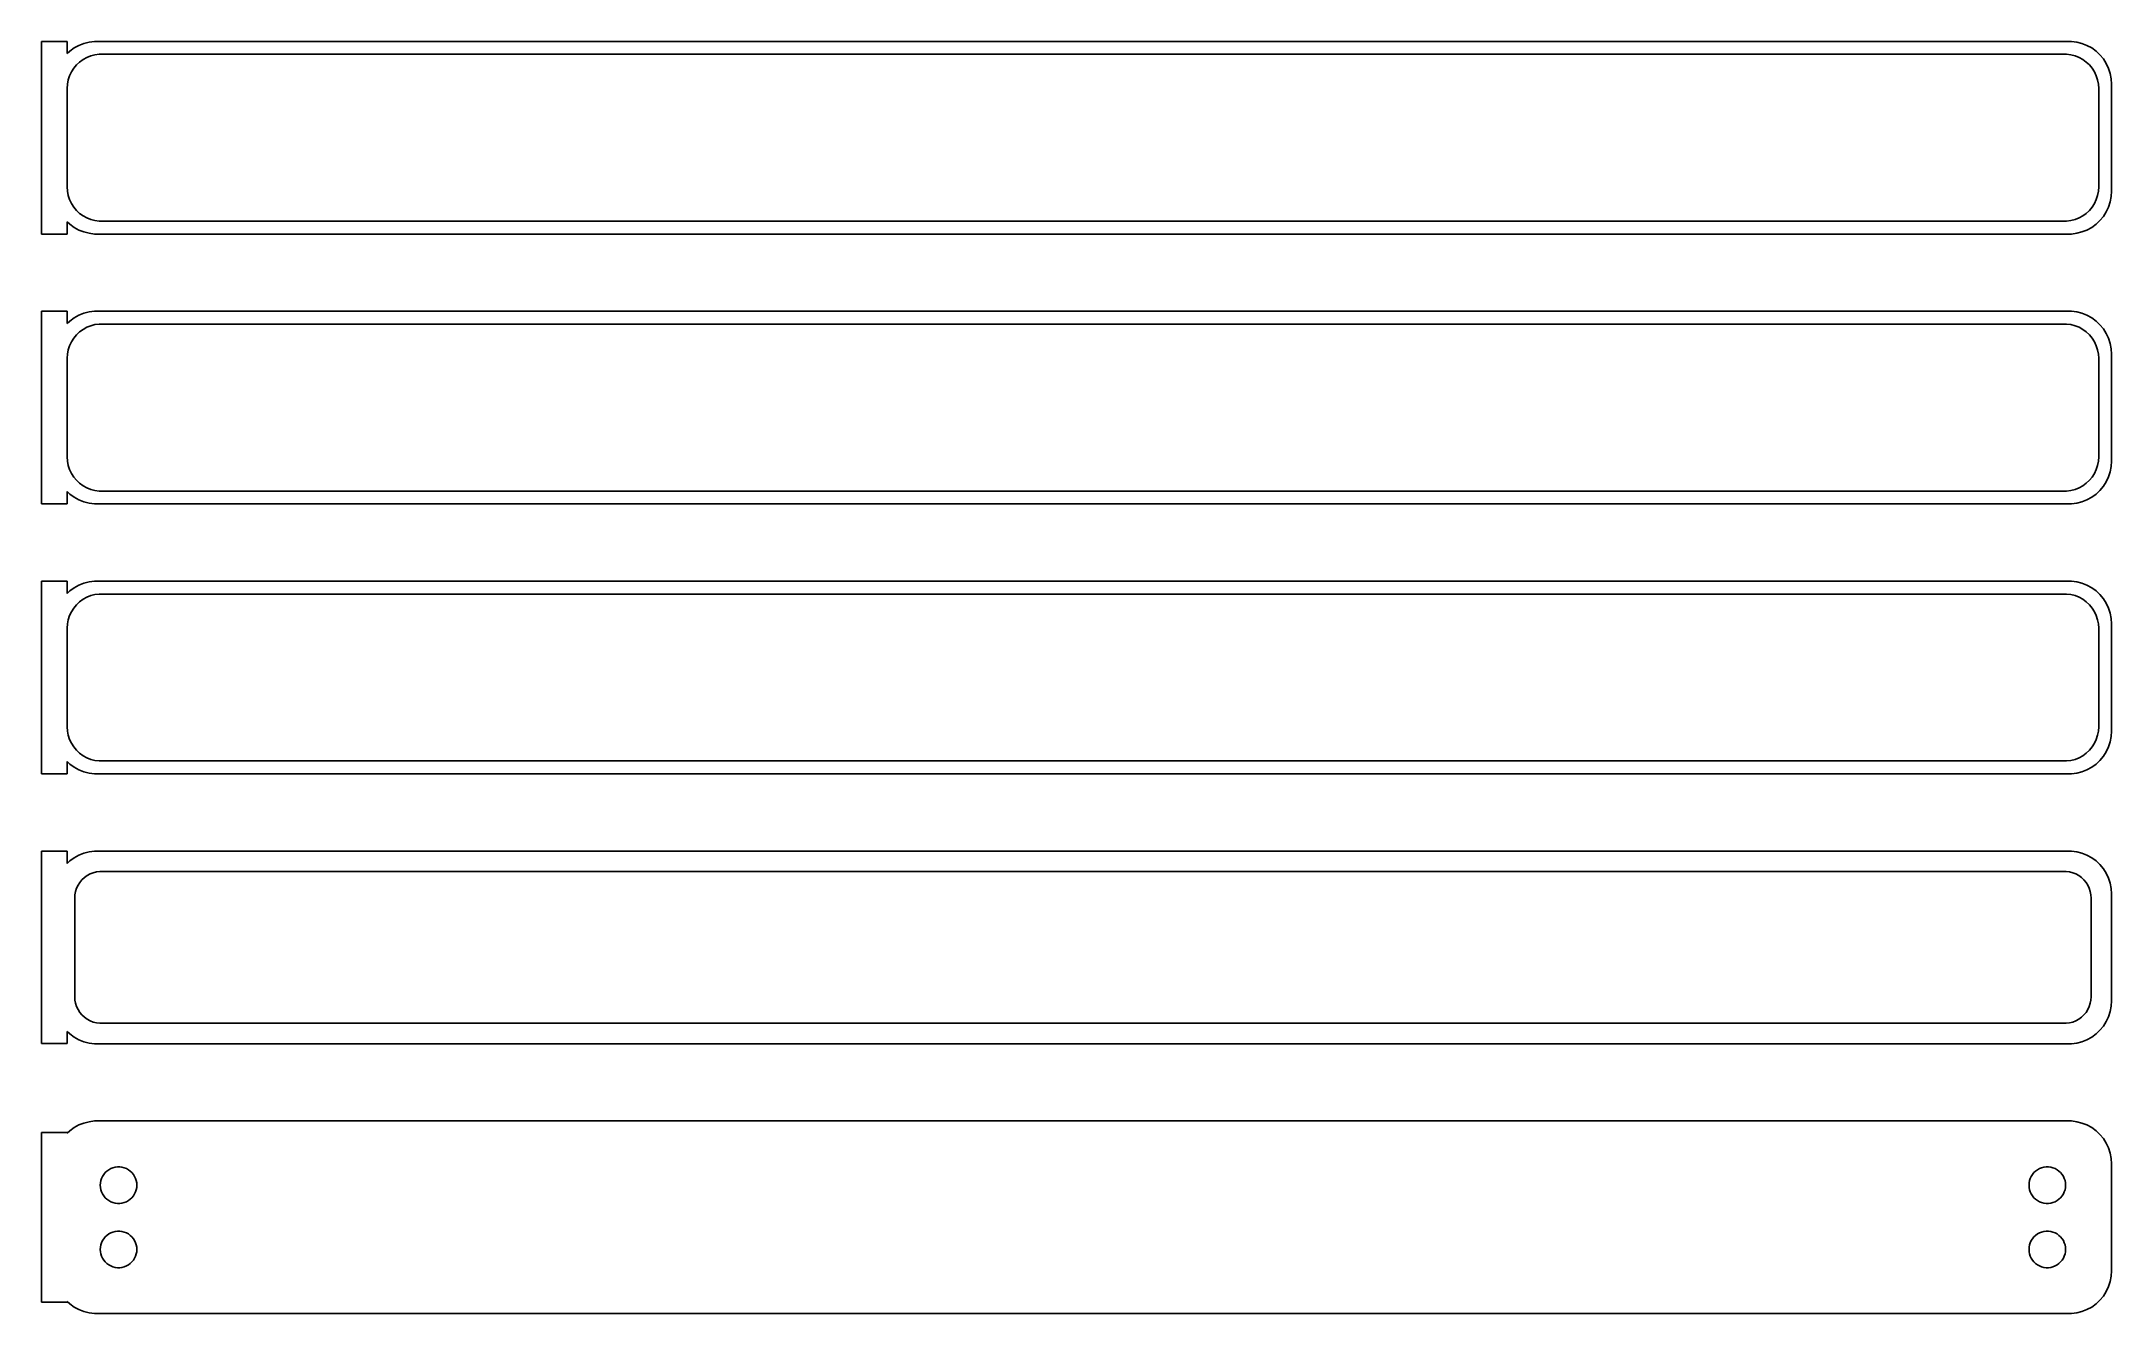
# Model space of a CAD drawing. Header units: metres. Extents: x -122 to 120, y 146 to 295.
import ezdxf

# ---------------------------------------------------------------- set-up
doc = ezdxf.new("R2010")
doc.units = ezdxf.units.M

msp = doc.modelspace()

# ---------------------------------------------------------------- linework, layer by layer
for p, q in [((-118.5, 294.74), (-121.5, 294.74)), ((-121.5, 294.74), (-121.5, 272.26)), ((-118.5, 293.309), (-118.5, 294.74)), ((-115.937, 294.661), (-116.545, 294.505)), ((-115.314, 294.74), (-115.937, 294.661)), ((115.314, 294.74), (-115.314, 294.74)), ((115.937, 294.661), (115.314, 294.74)), ((116.545, 294.505), (115.937, 294.661)), ((-118.187, 293.603), (-118.5, 293.309)), ((-117.679, 293.972), (-118.187, 293.603)), ((-117.129, 294.274), (-117.679, 293.972)), ((-117.416, 291.988), (-117.05, 292.332)), ((-116.545, 294.505), (-117.129, 294.274)), ((-117.05, 292.332), (-116.643, 292.627)), ((-116.643, 292.627), (-116.203, 292.869)), ((-116.203, 292.869), (-115.736, 293.054)), ((-115.736, 293.054), (-115.25, 293.179)), ((-115.25, 293.179), (-114.751, 293.242)), ((-114.751, 293.242), (114.751, 293.242)), ((114.751, 293.242), (115.25, 293.179)), ((115.25, 293.179), (115.736, 293.054)), ((115.736, 293.054), (116.203, 292.869)), ((116.203, 292.869), (116.643, 292.627)), ((117.129, 294.274), (116.545, 294.505)), ((116.643, 292.627), (117.05, 292.332)), ((117.05, 292.332), (117.416, 291.988)), ((117.679, 293.972), (117.129, 294.274)), ((118.187, 293.603), (117.679, 293.972)), ((118.645, 293.173), (118.187, 293.603)), ((119.045, 292.689), (118.645, 293.173)), ((119.382, 292.159), (119.045, 292.689)), ((-118.468, 289.751), (-118.374, 290.245)), ((-118.374, 290.245), (-118.219, 290.722)), ((-118.219, 290.722), (-118.005, 291.177)), ((-118.005, 291.177), (-117.736, 291.601)), ((-117.736, 291.601), (-117.416, 291.988)), ((117.416, 291.988), (117.736, 291.601)), ((117.736, 291.601), (118.005, 291.177)), ((118.005, 291.177), (118.219, 290.722)), ((118.219, 290.722), (118.374, 290.245)), ((118.374, 290.245), (118.468, 289.751)), ((119.649, 291.591), (119.382, 292.159)), ((119.843, 290.993), (119.649, 291.591)), ((119.961, 290.377), (119.843, 290.993)), ((120, 289.75), (119.961, 290.377)), ((-118.5, 289.25), (-118.468, 289.751)), ((-118.5, 277.75), (-118.5, 289.25)), ((118.468, 289.751), (118.5, 289.25)), ((118.5, 289.25), (118.5, 277.75)), ((120, 277.25), (120, 289.75)), ((-118.468, 277.249), (-118.5, 277.75)), ((118.5, 277.75), (118.468, 277.249)), ((-118.374, 276.755), (-118.468, 277.249)), ((-118.219, 276.278), (-118.374, 276.755)), ((-118.005, 275.823), (-118.219, 276.278)), ((-117.736, 275.399), (-118.005, 275.823)), ((-117.416, 275.012), (-117.736, 275.399)), ((117.736, 275.399), (117.416, 275.012)), ((118.005, 275.823), (117.736, 275.399)), ((118.219, 276.278), (118.005, 275.823)), ((118.374, 276.755), (118.219, 276.278)), ((118.468, 277.249), (118.374, 276.755)), ((119.382, 274.841), (119.649, 275.409)), ((119.649, 275.409), (119.843, 276.007)), ((119.843, 276.007), (119.961, 276.623)), ((119.961, 276.623), (120, 277.25)), ((-118.5, 273.691), (-118.187, 273.397)), ((-118.5, 272.26), (-118.5, 273.691)), ((-118.187, 273.397), (-117.679, 273.028)), ((-117.679, 273.028), (-117.129, 272.726)), ((-117.05, 274.668), (-117.416, 275.012)), ((-116.643, 274.373), (-117.05, 274.668)), ((-116.203, 274.131), (-116.643, 274.373)), ((-115.736, 273.946), (-116.203, 274.131)), ((-115.25, 273.821), (-115.736, 273.946)), ((-114.751, 273.758), (-115.25, 273.821)), ((114.751, 273.758), (-114.751, 273.758)), ((115.25, 273.821), (114.751, 273.758)), ((115.736, 273.946), (115.25, 273.821)), ((116.203, 274.131), (115.736, 273.946)), ((116.643, 274.373), (116.203, 274.131)), ((117.05, 274.668), (116.643, 274.373)), ((117.416, 275.012), (117.05, 274.668)), ((117.129, 272.726), (117.679, 273.028)), ((117.679, 273.028), (118.187, 273.397)), ((118.187, 273.397), (118.645, 273.827)), ((118.645, 273.827), (119.045, 274.311)), ((119.045, 274.311), (119.382, 274.841)), ((-121.5, 272.26), (-118.5, 272.26)), ((-117.129, 272.726), (-116.545, 272.495)), ((-116.545, 272.495), (-115.937, 272.339)), ((-115.937, 272.339), (-115.314, 272.26)), ((-115.314, 272.26), (115.314, 272.26)), ((115.314, 272.26), (115.937, 272.339)), ((115.937, 272.339), (116.545, 272.495)), ((116.545, 272.495), (117.129, 272.726)), ((-118.5, 263.24), (-121.5, 263.24)), ((-121.5, 263.24), (-121.5, 240.76)), ((-118.5, 261.809), (-118.5, 263.24)), ((-115.314, 263.24), (-115.937, 263.161)), ((115.314, 263.24), (-115.314, 263.24)), ((115.937, 263.161), (115.314, 263.24)), ((-118.187, 262.103), (-118.5, 261.809)), ((-117.679, 262.472), (-118.187, 262.103)), ((-117.129, 262.774), (-117.679, 262.472)), ((-117.416, 260.488), (-117.05, 260.832)), ((-116.545, 263.005), (-117.129, 262.774)), ((-117.05, 260.832), (-116.643, 261.127)), ((-116.643, 261.127), (-116.203, 261.369)), ((-115.937, 263.161), (-116.545, 263.005)), ((-116.203, 261.369), (-115.736, 261.554)), ((-115.736, 261.554), (-115.25, 261.679)), ((-115.25, 261.679), (-114.751, 261.742)), ((-114.751, 261.742), (114.751, 261.742)), ((114.751, 261.742), (115.25, 261.679)), ((115.25, 261.679), (115.736, 261.554)), ((115.736, 261.554), (116.203, 261.369)), ((116.545, 263.005), (115.937, 263.161)), ((116.203, 261.369), (116.643, 261.127)), ((117.129, 262.774), (116.545, 263.005)), ((116.643, 261.127), (117.05, 260.832)), ((117.05, 260.832), (117.416, 260.488)), ((117.679, 262.472), (117.129, 262.774)), ((118.187, 262.103), (117.679, 262.472)), ((118.645, 261.673), (118.187, 262.103)), ((119.045, 261.189), (118.645, 261.673)), ((119.382, 260.659), (119.045, 261.189)), ((-118.468, 258.251), (-118.374, 258.745)), ((-118.374, 258.745), (-118.219, 259.222)), ((-118.219, 259.222), (-118.005, 259.677)), ((-118.005, 259.677), (-117.736, 260.101)), ((-117.736, 260.101), (-117.416, 260.488)), ((117.416, 260.488), (117.736, 260.101)), ((117.736, 260.101), (118.005, 259.677)), ((118.005, 259.677), (118.219, 259.222)), ((118.219, 259.222), (118.374, 258.745)), ((118.374, 258.745), (118.468, 258.251)), ((119.649, 260.091), (119.382, 260.659)), ((119.843, 259.493), (119.649, 260.091)), ((119.961, 258.877), (119.843, 259.493)), ((120, 258.25), (119.961, 258.877)), ((-118.5, 257.75), (-118.468, 258.251)), ((-118.5, 246.25), (-118.5, 257.75)), ((118.468, 258.251), (118.5, 257.75)), ((118.5, 257.75), (118.5, 246.25)), ((120, 245.75), (120, 258.25)), ((-118.468, 245.749), (-118.5, 246.25)), ((-118.374, 245.255), (-118.468, 245.749)), ((-118.219, 244.778), (-118.374, 245.255)), ((-118.005, 244.323), (-118.219, 244.778)), ((-117.736, 243.899), (-118.005, 244.323)), ((118.005, 244.323), (117.736, 243.899)), ((118.219, 244.778), (118.005, 244.323)), ((118.374, 245.255), (118.219, 244.778)), ((118.468, 245.749), (118.374, 245.255)), ((118.5, 246.25), (118.468, 245.749)), ((119.649, 243.909), (119.843, 244.507)), ((119.843, 244.507), (119.961, 245.123)), ((119.961, 245.123), (120, 245.75)), ((-118.5, 242.191), (-118.187, 241.897)), ((-118.5, 240.76), (-118.5, 242.191)), ((-118.187, 241.897), (-117.679, 241.528)), ((-117.416, 243.512), (-117.736, 243.899)), ((-117.679, 241.528), (-117.129, 241.226)), ((-117.05, 243.168), (-117.416, 243.512)), ((-116.643, 242.873), (-117.05, 243.168)), ((-116.203, 242.631), (-116.643, 242.873)), ((-115.736, 242.446), (-116.203, 242.631)), ((-115.25, 242.321), (-115.736, 242.446)), ((-114.751, 242.258), (-115.25, 242.321)), ((114.751, 242.258), (-114.751, 242.258)), ((115.25, 242.321), (114.751, 242.258)), ((115.736, 242.446), (115.25, 242.321)), ((116.203, 242.631), (115.736, 242.446)), ((116.643, 242.873), (116.203, 242.631)), ((117.05, 243.168), (116.643, 242.873)), ((117.416, 243.512), (117.05, 243.168)), ((117.129, 241.226), (117.679, 241.528)), ((117.736, 243.899), (117.416, 243.512)), ((117.679, 241.528), (118.187, 241.897)), ((118.187, 241.897), (118.645, 242.327)), ((118.645, 242.327), (119.045, 242.811)), ((119.045, 242.811), (119.382, 243.341)), ((119.382, 243.341), (119.649, 243.909)), ((-121.5, 240.76), (-118.5, 240.76)), ((-117.129, 241.226), (-116.545, 240.995)), ((-116.545, 240.995), (-115.937, 240.839)), ((-115.937, 240.839), (-115.314, 240.76)), ((-115.314, 240.76), (115.314, 240.76)), ((115.314, 240.76), (115.937, 240.839)), ((115.937, 240.839), (116.545, 240.995)), ((116.545, 240.995), (117.129, 241.226)), ((-118.5, 231.74), (-121.5, 231.74)), ((-121.5, 231.74), (-121.5, 209.26)), ((-118.5, 230.309), (-118.5, 231.74)), ((-118.187, 230.603), (-118.5, 230.309)), ((-117.679, 230.972), (-118.187, 230.603)), ((-117.129, 231.274), (-117.679, 230.972)), ((-116.545, 231.505), (-117.129, 231.274)), ((-117.05, 229.332), (-116.643, 229.627)), ((-116.643, 229.627), (-116.203, 229.869)), ((-115.937, 231.661), (-116.545, 231.505)), ((-116.203, 229.869), (-115.736, 230.054)), ((-115.314, 231.74), (-115.937, 231.661)), ((-115.736, 230.054), (-115.25, 230.179)), ((115.314, 231.74), (-115.314, 231.74)), ((-115.25, 230.179), (-114.751, 230.242)), ((-114.751, 230.242), (114.751, 230.242)), ((114.751, 230.242), (115.25, 230.179)), ((115.25, 230.179), (115.736, 230.054)), ((115.937, 231.661), (115.314, 231.74)), ((115.736, 230.054), (116.203, 229.869)), ((116.545, 231.505), (115.937, 231.661)), ((116.203, 229.869), (116.643, 229.627)), ((117.129, 231.274), (116.545, 231.505)), ((116.643, 229.627), (117.05, 229.332)), ((117.679, 230.972), (117.129, 231.274)), ((118.187, 230.603), (117.679, 230.972)), ((118.645, 230.173), (118.187, 230.603)), ((119.045, 229.689), (118.645, 230.173)), ((119.382, 229.159), (119.045, 229.689)), ((-118.468, 226.751), (-118.374, 227.245)), ((-118.374, 227.245), (-118.219, 227.722)), ((-118.219, 227.722), (-118.005, 228.177)), ((-118.005, 228.177), (-117.736, 228.601)), ((-117.736, 228.601), (-117.416, 228.988)), ((-117.416, 228.988), (-117.05, 229.332)), ((117.05, 229.332), (117.416, 228.988)), ((117.416, 228.988), (117.736, 228.601)), ((117.736, 228.601), (118.005, 228.177)), ((118.005, 228.177), (118.219, 227.722)), ((118.219, 227.722), (118.374, 227.245)), ((118.374, 227.245), (118.468, 226.751)), ((119.649, 228.591), (119.382, 229.159)), ((119.843, 227.993), (119.649, 228.591)), ((119.961, 227.377), (119.843, 227.993)), ((120, 226.75), (119.961, 227.377)), ((-118.5, 226.25), (-118.468, 226.751)), ((-118.5, 214.75), (-118.5, 226.25)), ((118.468, 226.751), (118.5, 226.25)), ((118.5, 226.25), (118.5, 214.75)), ((120, 214.25), (120, 226.75)), ((-118.468, 214.249), (-118.5, 214.75)), ((-118.374, 213.755), (-118.468, 214.249)), ((-118.219, 213.278), (-118.374, 213.755)), ((-118.005, 212.823), (-118.219, 213.278)), ((-117.736, 212.399), (-118.005, 212.823)), ((118.005, 212.823), (117.736, 212.399)), ((118.219, 213.278), (118.005, 212.823)), ((118.374, 213.755), (118.219, 213.278)), ((118.468, 214.249), (118.374, 213.755)), ((118.5, 214.75), (118.468, 214.249)), ((119.649, 212.409), (119.843, 213.007)), ((119.843, 213.007), (119.961, 213.623)), ((119.961, 213.623), (120, 214.25)), ((-118.5, 210.691), (-118.187, 210.397)), ((-118.5, 209.26), (-118.5, 210.691)), ((-118.187, 210.397), (-117.679, 210.028)), ((-117.416, 212.012), (-117.736, 212.399)), ((-117.05, 211.668), (-117.416, 212.012)), ((-116.643, 211.373), (-117.05, 211.668)), ((-116.203, 211.131), (-116.643, 211.373)), ((-115.736, 210.946), (-116.203, 211.131)), ((-115.25, 210.821), (-115.736, 210.946)), ((-114.751, 210.758), (-115.25, 210.821)), ((114.751, 210.758), (-114.751, 210.758)), ((115.25, 210.821), (114.751, 210.758)), ((115.736, 210.946), (115.25, 210.821)), ((116.203, 211.131), (115.736, 210.946)), ((116.643, 211.373), (116.203, 211.131)), ((117.05, 211.668), (116.643, 211.373)), ((117.416, 212.012), (117.05, 211.668)), ((117.736, 212.399), (117.416, 212.012)), ((117.679, 210.028), (118.187, 210.397)), ((118.187, 210.397), (118.645, 210.827)), ((118.645, 210.827), (119.045, 211.311)), ((119.045, 211.311), (119.382, 211.841)), ((119.382, 211.841), (119.649, 212.409)), ((-121.5, 209.26), (-118.5, 209.26)), ((-117.679, 210.028), (-117.129, 209.726)), ((-117.129, 209.726), (-116.545, 209.495)), ((-116.545, 209.495), (-115.937, 209.339)), ((-115.937, 209.339), (-115.314, 209.26)), ((-115.314, 209.26), (115.314, 209.26)), ((115.314, 209.26), (115.937, 209.339)), ((115.937, 209.339), (116.545, 209.495)), ((116.545, 209.495), (117.129, 209.726)), ((117.129, 209.726), (117.679, 210.028)), ((-118.5, 200.229), (-121.5, 200.229)), ((-121.5, 200.229), (-121.5, 177.771)), ((-118.5, 198.809), (-118.5, 200.229)), ((-118.187, 199.103), (-118.5, 198.809)), ((-117.679, 199.472), (-118.187, 199.103)), ((-117.129, 199.774), (-117.679, 199.472)), ((-116.545, 200.005), (-117.129, 199.774)), ((-115.937, 200.161), (-116.545, 200.005)), ((-115.314, 200.24), (-115.937, 200.161)), ((115.314, 200.24), (-115.314, 200.24)), ((115.937, 200.161), (115.314, 200.24)), ((116.545, 200.005), (115.937, 200.161)), ((117.129, 199.774), (116.545, 200.005)), ((117.679, 199.472), (117.129, 199.774)), ((118.187, 199.103), (117.679, 199.472)), ((118.645, 198.673), (118.187, 199.103)), ((119.045, 198.189), (118.645, 198.673)), ((119.382, 197.659), (119.045, 198.189)), ((-117.515, 195.524), (-117.394, 195.896)), ((-117.394, 195.896), (-117.228, 196.25)), ((-117.228, 196.25), (-117.018, 196.58)), ((-117.018, 196.58), (-116.769, 196.881)), ((-116.769, 196.881), (-116.484, 197.149)), ((-116.484, 197.149), (-116.168, 197.378)), ((-116.168, 197.378), (-115.825, 197.567)), ((-115.825, 197.567), (-115.462, 197.711)), ((-115.462, 197.711), (-115.083, 197.808)), ((-115.083, 197.808), (-114.695, 197.857)), ((-114.695, 197.857), (114.695, 197.857)), ((114.695, 197.857), (115.083, 197.808)), ((115.083, 197.808), (115.462, 197.711)), ((115.462, 197.711), (115.825, 197.567)), ((115.825, 197.567), (116.168, 197.378)), ((116.168, 197.378), (116.484, 197.149)), ((116.484, 197.149), (116.769, 196.881)), ((116.769, 196.881), (117.018, 196.58)), ((117.018, 196.58), (117.228, 196.25)), ((117.228, 196.25), (117.394, 195.896)), ((117.394, 195.896), (117.515, 195.524)), ((119.649, 197.091), (119.382, 197.659)), ((119.843, 196.493), (119.649, 197.091)), ((119.961, 195.877), (119.843, 196.493)), ((120, 195.25), (119.961, 195.877)), ((-117.613, 194.75), (-117.588, 195.14)), ((-117.613, 183.25), (-117.613, 194.75)), ((-117.588, 195.14), (-117.515, 195.524)), ((117.515, 195.524), (117.588, 195.14)), ((117.588, 195.14), (117.613, 194.75)), ((117.613, 194.75), (117.613, 183.25)), ((120, 182.75), (120, 195.25)), ((-117.588, 182.86), (-117.613, 183.25)), ((-117.515, 182.476), (-117.588, 182.86)), ((-117.394, 182.104), (-117.515, 182.476)), ((-117.228, 181.75), (-117.394, 182.104)), ((-117.018, 181.42), (-117.228, 181.75)), ((-116.769, 181.119), (-117.018, 181.42)), ((117.018, 181.42), (116.769, 181.119)), ((117.228, 181.75), (117.018, 181.42)), ((117.394, 182.104), (117.228, 181.75)), ((117.515, 182.476), (117.394, 182.104)), ((117.588, 182.86), (117.515, 182.476)), ((117.613, 183.25), (117.588, 182.86)), ((119.649, 180.909), (119.843, 181.507)), ((119.843, 181.507), (119.961, 182.123)), ((119.961, 182.123), (120, 182.75)), ((-118.5, 177.771), (-118.5, 179.191)), ((-118.5, 179.191), (-118.187, 178.897)), ((-118.187, 178.897), (-117.679, 178.528)), ((-116.484, 180.851), (-116.769, 181.119)), ((-116.168, 180.622), (-116.484, 180.851)), ((-115.825, 180.433), (-116.168, 180.622)), ((-115.462, 180.289), (-115.825, 180.433)), ((-115.083, 180.192), (-115.462, 180.289)), ((-114.695, 180.143), (-115.083, 180.192)), ((114.695, 180.143), (-114.695, 180.143)), ((115.083, 180.192), (114.695, 180.143)), ((115.462, 180.289), (115.083, 180.192)), ((115.825, 180.433), (115.462, 180.289)), ((116.168, 180.622), (115.825, 180.433)), ((116.484, 180.851), (116.168, 180.622)), ((116.769, 181.119), (116.484, 180.851)), ((117.679, 178.528), (118.187, 178.897)), ((118.187, 178.897), (118.645, 179.327)), ((118.645, 179.327), (119.045, 179.811)), ((119.045, 179.811), (119.382, 180.341)), ((119.382, 180.341), (119.649, 180.909)), ((-121.5, 177.771), (-118.5, 177.771)), ((-117.679, 178.528), (-117.129, 178.226)), ((-117.129, 178.226), (-116.545, 177.995)), ((-116.545, 177.995), (-115.937, 177.839)), ((-115.937, 177.839), (-115.314, 177.76)), ((-115.314, 177.76), (115.314, 177.76)), ((115.314, 177.76), (115.937, 177.839)), ((115.937, 177.839), (116.545, 177.995)), ((116.545, 177.995), (117.129, 178.226)), ((117.129, 178.226), (117.679, 178.528)), ((-118.5, 167.403), (-121.5, 167.403)), ((-121.5, 167.403), (-121.5, 147.597)), ((-118.187, 167.603), (-118.5, 167.309)), ((-118.5, 167.309), (-118.5, 167.403)), ((-117.679, 167.972), (-118.187, 167.603)), ((-117.129, 168.274), (-117.679, 167.972)), ((-116.545, 168.505), (-117.129, 168.274)), ((-115.937, 168.661), (-116.545, 168.505)), ((-115.314, 168.74), (-115.937, 168.661)), ((115.314, 168.74), (-115.314, 168.74)), ((115.937, 168.661), (115.314, 168.74)), ((116.545, 168.505), (115.937, 168.661)), ((117.129, 168.274), (116.545, 168.505)), ((117.679, 167.972), (117.129, 168.274)), ((118.187, 167.603), (117.679, 167.972)), ((118.645, 167.173), (118.187, 167.603)), ((119.045, 166.689), (118.645, 167.173)), ((119.382, 166.159), (119.045, 166.689)), ((119.649, 165.591), (119.382, 166.159)), ((119.843, 164.993), (119.649, 165.591)), ((119.961, 164.377), (119.843, 164.993)), ((120, 163.75), (119.961, 164.377)), ((-114.568, 161.781), (-114.485, 162.036)), ((-114.485, 162.036), (-114.371, 162.279)), ((-114.371, 162.279), (-114.227, 162.505)), ((-114.227, 162.505), (-114.057, 162.712)), ((-114.057, 162.712), (-113.861, 162.895)), ((-113.861, 162.895), (-113.644, 163.053)), ((-113.644, 163.053), (-113.409, 163.182)), ((-113.409, 163.182), (-113.16, 163.281)), ((-113.16, 163.281), (-112.9, 163.347)), ((-112.9, 163.347), (-112.634, 163.381)), ((-112.634, 163.381), (-112.366, 163.381)), ((-112.366, 163.381), (-112.1, 163.347)), ((-112.1, 163.347), (-111.84, 163.281)), ((-111.84, 163.281), (-111.591, 163.182)), ((-111.591, 163.182), (-111.356, 163.053)), ((-111.356, 163.053), (-111.139, 162.895)), ((-111.139, 162.895), (-110.943, 162.712)), ((-110.943, 162.712), (-110.773, 162.505)), ((-110.773, 162.505), (-110.629, 162.279)), ((-110.629, 162.279), (-110.515, 162.036)), ((-110.515, 162.036), (-110.432, 161.781)), ((110.432, 161.781), (110.515, 162.036)), ((110.515, 162.036), (110.629, 162.279)), ((110.629, 162.279), (110.773, 162.505)), ((110.773, 162.505), (110.943, 162.712)), ((110.943, 162.712), (111.139, 162.895)), ((111.139, 162.895), (111.356, 163.053)), ((111.356, 163.053), (111.591, 163.182)), ((111.591, 163.182), (111.84, 163.281)), ((111.84, 163.281), (112.1, 163.347)), ((112.1, 163.347), (112.366, 163.381)), ((112.366, 163.381), (112.634, 163.381)), ((112.634, 163.381), (112.9, 163.347)), ((112.9, 163.347), (113.16, 163.281)), ((113.16, 163.281), (113.409, 163.182)), ((113.409, 163.182), (113.644, 163.053)), ((113.644, 163.053), (113.861, 162.895)), ((113.861, 162.895), (114.057, 162.712)), ((114.057, 162.712), (114.227, 162.505)), ((114.227, 162.505), (114.371, 162.279)), ((114.371, 162.279), (114.485, 162.036)), ((114.485, 162.036), (114.568, 161.781)), ((120, 151.25), (120, 163.75)), ((-114.635, 161.25), (-114.618, 161.518)), ((-114.618, 160.982), (-114.635, 161.25)), ((-114.618, 161.518), (-114.568, 161.781)), ((-114.568, 160.719), (-114.618, 160.982)), ((-114.485, 160.464), (-114.568, 160.719)), ((-114.371, 160.221), (-114.485, 160.464)), ((-114.227, 159.995), (-114.371, 160.221)), ((-114.057, 159.788), (-114.227, 159.995)), ((-113.861, 159.605), (-114.057, 159.788)), ((-113.644, 159.447), (-113.861, 159.605)), ((-113.409, 159.318), (-113.644, 159.447)), ((-111.356, 159.447), (-111.591, 159.318)), ((-111.139, 159.605), (-111.356, 159.447)), ((-110.943, 159.788), (-111.139, 159.605)), ((-110.773, 159.995), (-110.943, 159.788)), ((-110.629, 160.221), (-110.773, 159.995)), ((-110.515, 160.464), (-110.629, 160.221)), ((-110.432, 160.719), (-110.515, 160.464)), ((-110.432, 161.781), (-110.382, 161.518)), ((-110.382, 160.982), (-110.432, 160.719)), ((-110.382, 161.518), (-110.365, 161.25)), ((-110.365, 161.25), (-110.382, 160.982)), ((110.365, 161.25), (110.382, 161.518)), ((110.382, 160.982), (110.365, 161.25)), ((110.382, 161.518), (110.432, 161.781)), ((110.432, 160.719), (110.382, 160.982)), ((110.515, 160.464), (110.432, 160.719)), ((110.629, 160.221), (110.515, 160.464)), ((110.773, 159.995), (110.629, 160.221)), ((110.943, 159.788), (110.773, 159.995)), ((111.139, 159.605), (110.943, 159.788)), ((111.356, 159.447), (111.139, 159.605)), ((111.591, 159.318), (111.356, 159.447)), ((113.644, 159.447), (113.409, 159.318)), ((113.861, 159.605), (113.644, 159.447)), ((114.057, 159.788), (113.861, 159.605)), ((114.227, 159.995), (114.057, 159.788)), ((114.371, 160.221), (114.227, 159.995)), ((114.485, 160.464), (114.371, 160.221)), ((114.568, 160.719), (114.485, 160.464)), ((114.568, 161.781), (114.618, 161.518)), ((114.618, 160.982), (114.568, 160.719)), ((114.618, 161.518), (114.635, 161.25)), ((114.635, 161.25), (114.618, 160.982)), ((-113.16, 159.219), (-113.409, 159.318)), ((-112.9, 159.153), (-113.16, 159.219)), ((-112.634, 159.119), (-112.9, 159.153)), ((-112.366, 159.119), (-112.634, 159.119)), ((-112.1, 159.153), (-112.366, 159.119)), ((-111.84, 159.219), (-112.1, 159.153)), ((-111.591, 159.318), (-111.84, 159.219)), ((111.84, 159.219), (111.591, 159.318)), ((112.1, 159.153), (111.84, 159.219)), ((112.366, 159.119), (112.1, 159.153)), ((112.634, 159.119), (112.366, 159.119)), ((112.9, 159.153), (112.634, 159.119)), ((113.16, 159.219), (112.9, 159.153)), ((113.409, 159.318), (113.16, 159.219)), ((-114.485, 154.536), (-114.371, 154.779)), ((-114.371, 154.779), (-114.227, 155.005)), ((-114.227, 155.005), (-114.057, 155.212)), ((-114.057, 155.212), (-113.861, 155.395)), ((-113.861, 155.395), (-113.644, 155.553)), ((-113.644, 155.553), (-113.409, 155.682)), ((-113.409, 155.682), (-113.16, 155.781)), ((-113.16, 155.781), (-112.9, 155.847)), ((-112.9, 155.847), (-112.634, 155.881)), ((-112.634, 155.881), (-112.366, 155.881)), ((-112.366, 155.881), (-112.1, 155.847)), ((-112.1, 155.847), (-111.84, 155.781)), ((-111.84, 155.781), (-111.591, 155.682)), ((-111.591, 155.682), (-111.356, 155.553)), ((-111.356, 155.553), (-111.139, 155.395)), ((-111.139, 155.395), (-110.943, 155.212)), ((-110.943, 155.212), (-110.773, 155.005)), ((-110.773, 155.005), (-110.629, 154.779)), ((-110.629, 154.779), (-110.515, 154.536)), ((110.515, 154.536), (110.629, 154.779)), ((110.629, 154.779), (110.773, 155.005)), ((110.773, 155.005), (110.943, 155.212)), ((110.943, 155.212), (111.139, 155.395)), ((111.139, 155.395), (111.356, 155.553)), ((111.356, 155.553), (111.591, 155.682)), ((111.591, 155.682), (111.84, 155.781)), ((111.84, 155.781), (112.1, 155.847)), ((112.1, 155.847), (112.366, 155.881)), ((112.366, 155.881), (112.634, 155.881)), ((112.634, 155.881), (112.9, 155.847)), ((112.9, 155.847), (113.16, 155.781)), ((113.16, 155.781), (113.409, 155.682)), ((113.409, 155.682), (113.644, 155.553)), ((113.644, 155.553), (113.861, 155.395)), ((113.861, 155.395), (114.057, 155.212)), ((114.057, 155.212), (114.227, 155.005)), ((114.227, 155.005), (114.371, 154.779)), ((114.371, 154.779), (114.485, 154.536)), ((-114.635, 153.75), (-114.618, 154.018)), ((-114.618, 153.482), (-114.635, 153.75)), ((-114.618, 154.018), (-114.568, 154.281)), ((-114.568, 153.219), (-114.618, 153.482)), ((-114.568, 154.281), (-114.485, 154.536)), ((-114.485, 152.964), (-114.568, 153.219)), ((-114.371, 152.721), (-114.485, 152.964)), ((-114.227, 152.495), (-114.371, 152.721)), ((-114.057, 152.288), (-114.227, 152.495)), ((-113.861, 152.105), (-114.057, 152.288)), ((-110.943, 152.288), (-111.139, 152.105)), ((-110.773, 152.495), (-110.943, 152.288)), ((-110.629, 152.721), (-110.773, 152.495)), ((-110.515, 152.964), (-110.629, 152.721)), ((-110.515, 154.536), (-110.432, 154.281)), ((-110.432, 153.219), (-110.515, 152.964)), ((-110.432, 154.281), (-110.382, 154.018)), ((-110.382, 153.482), (-110.432, 153.219)), ((-110.382, 154.018), (-110.365, 153.75)), ((-110.365, 153.75), (-110.382, 153.482)), ((110.365, 153.75), (110.382, 154.018)), ((110.382, 153.482), (110.365, 153.75)), ((110.382, 154.018), (110.432, 154.281)), ((110.432, 153.219), (110.382, 153.482)), ((110.432, 154.281), (110.515, 154.536)), ((110.515, 152.964), (110.432, 153.219)), ((110.629, 152.721), (110.515, 152.964)), ((110.773, 152.495), (110.629, 152.721)), ((110.943, 152.288), (110.773, 152.495)), ((111.139, 152.105), (110.943, 152.288)), ((114.057, 152.288), (113.861, 152.105)), ((114.227, 152.495), (114.057, 152.288)), ((114.371, 152.721), (114.227, 152.495)), ((114.485, 152.964), (114.371, 152.721)), ((114.485, 154.536), (114.568, 154.281)), ((114.568, 153.219), (114.485, 152.964)), ((114.568, 154.281), (114.618, 154.018)), ((114.618, 153.482), (114.568, 153.219)), ((114.618, 154.018), (114.635, 153.75)), ((114.635, 153.75), (114.618, 153.482)), ((-113.644, 151.947), (-113.861, 152.105)), ((-113.409, 151.818), (-113.644, 151.947)), ((-113.16, 151.719), (-113.409, 151.818)), ((-112.9, 151.653), (-113.16, 151.719)), ((-112.634, 151.619), (-112.9, 151.653)), ((-112.366, 151.619), (-112.634, 151.619)), ((-112.1, 151.653), (-112.366, 151.619)), ((-111.84, 151.719), (-112.1, 151.653)), ((-111.591, 151.818), (-111.84, 151.719)), ((-111.356, 151.947), (-111.591, 151.818)), ((-111.139, 152.105), (-111.356, 151.947)), ((111.356, 151.947), (111.139, 152.105)), ((111.591, 151.818), (111.356, 151.947)), ((111.84, 151.719), (111.591, 151.818)), ((112.1, 151.653), (111.84, 151.719)), ((112.366, 151.619), (112.1, 151.653)), ((112.634, 151.619), (112.366, 151.619)), ((112.9, 151.653), (112.634, 151.619)), ((113.16, 151.719), (112.9, 151.653)), ((113.409, 151.818), (113.16, 151.719)), ((113.644, 151.947), (113.409, 151.818)), ((113.861, 152.105), (113.644, 151.947)), ((119.649, 149.409), (119.843, 150.007)), ((119.843, 150.007), (119.961, 150.623)), ((119.961, 150.623), (120, 151.25)), ((-121.5, 147.597), (-118.5, 147.597)), ((-118.5, 147.597), (-118.5, 147.691)), ((-118.5, 147.691), (-118.187, 147.397)), ((-118.187, 147.397), (-117.679, 147.028)), ((117.679, 147.028), (118.187, 147.397)), ((118.187, 147.397), (118.645, 147.827)), ((118.645, 147.827), (119.045, 148.311)), ((119.045, 148.311), (119.382, 148.841)), ((119.382, 148.841), (119.649, 149.409)), ((-117.679, 147.028), (-117.129, 146.726)), ((-117.129, 146.726), (-116.545, 146.495)), ((-116.545, 146.495), (-115.937, 146.339)), ((-115.937, 146.339), (-115.314, 146.26)), ((-115.314, 146.26), (115.314, 146.26)), ((115.314, 146.26), (115.937, 146.339)), ((115.937, 146.339), (116.545, 146.495)), ((116.545, 146.495), (117.129, 146.726)), ((117.129, 146.726), (117.679, 147.028))]:
    msp.add_line(p, q)

doc.saveas('drawing.dxf')
